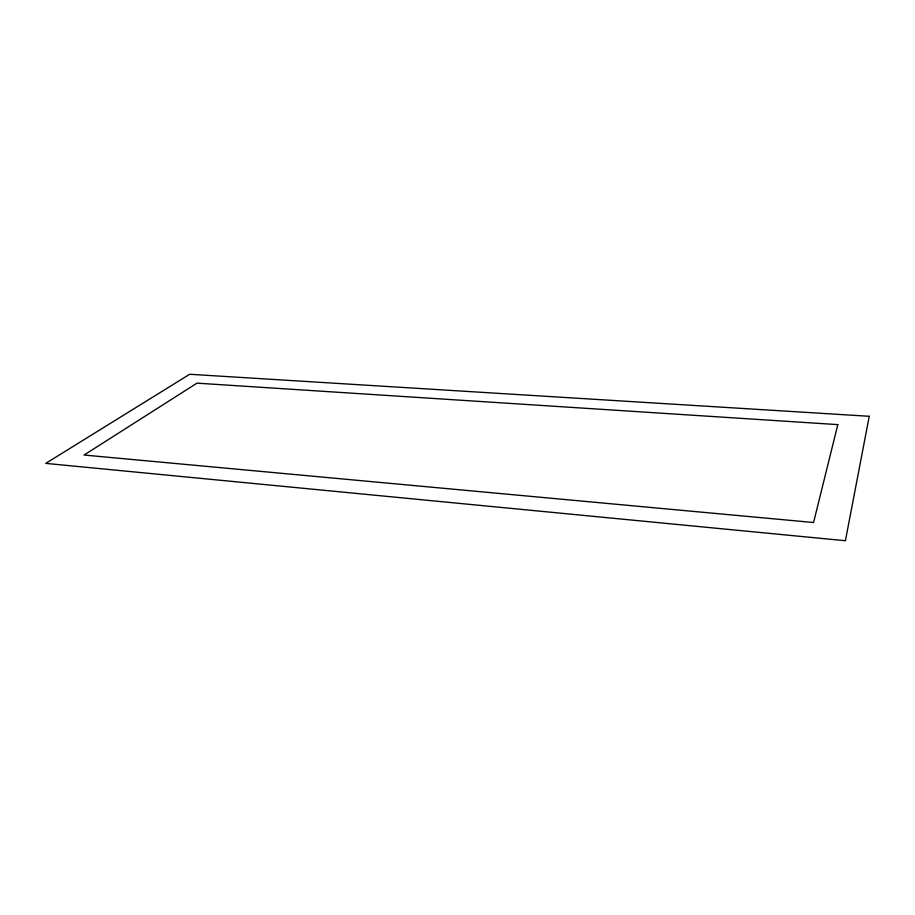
<?xml version="1.0" encoding="UTF-8"?>
<svg xmlns="http://www.w3.org/2000/svg" width="915" height="915" viewBox="0 0 915 915"><rect width="100%" height="100%" fill="white"/><g stroke="black" fill="none" stroke-linecap="round" stroke-linejoin="round"><path stroke-width="1.37" d="M869.25 416.291L845.414 540.731L45.75 463.379L189.68 374.269L869.25 416.291M837.808 424.617L813.572 522.522L84.066 455.041L197 383.156L837.808 424.617"/></g></svg>
